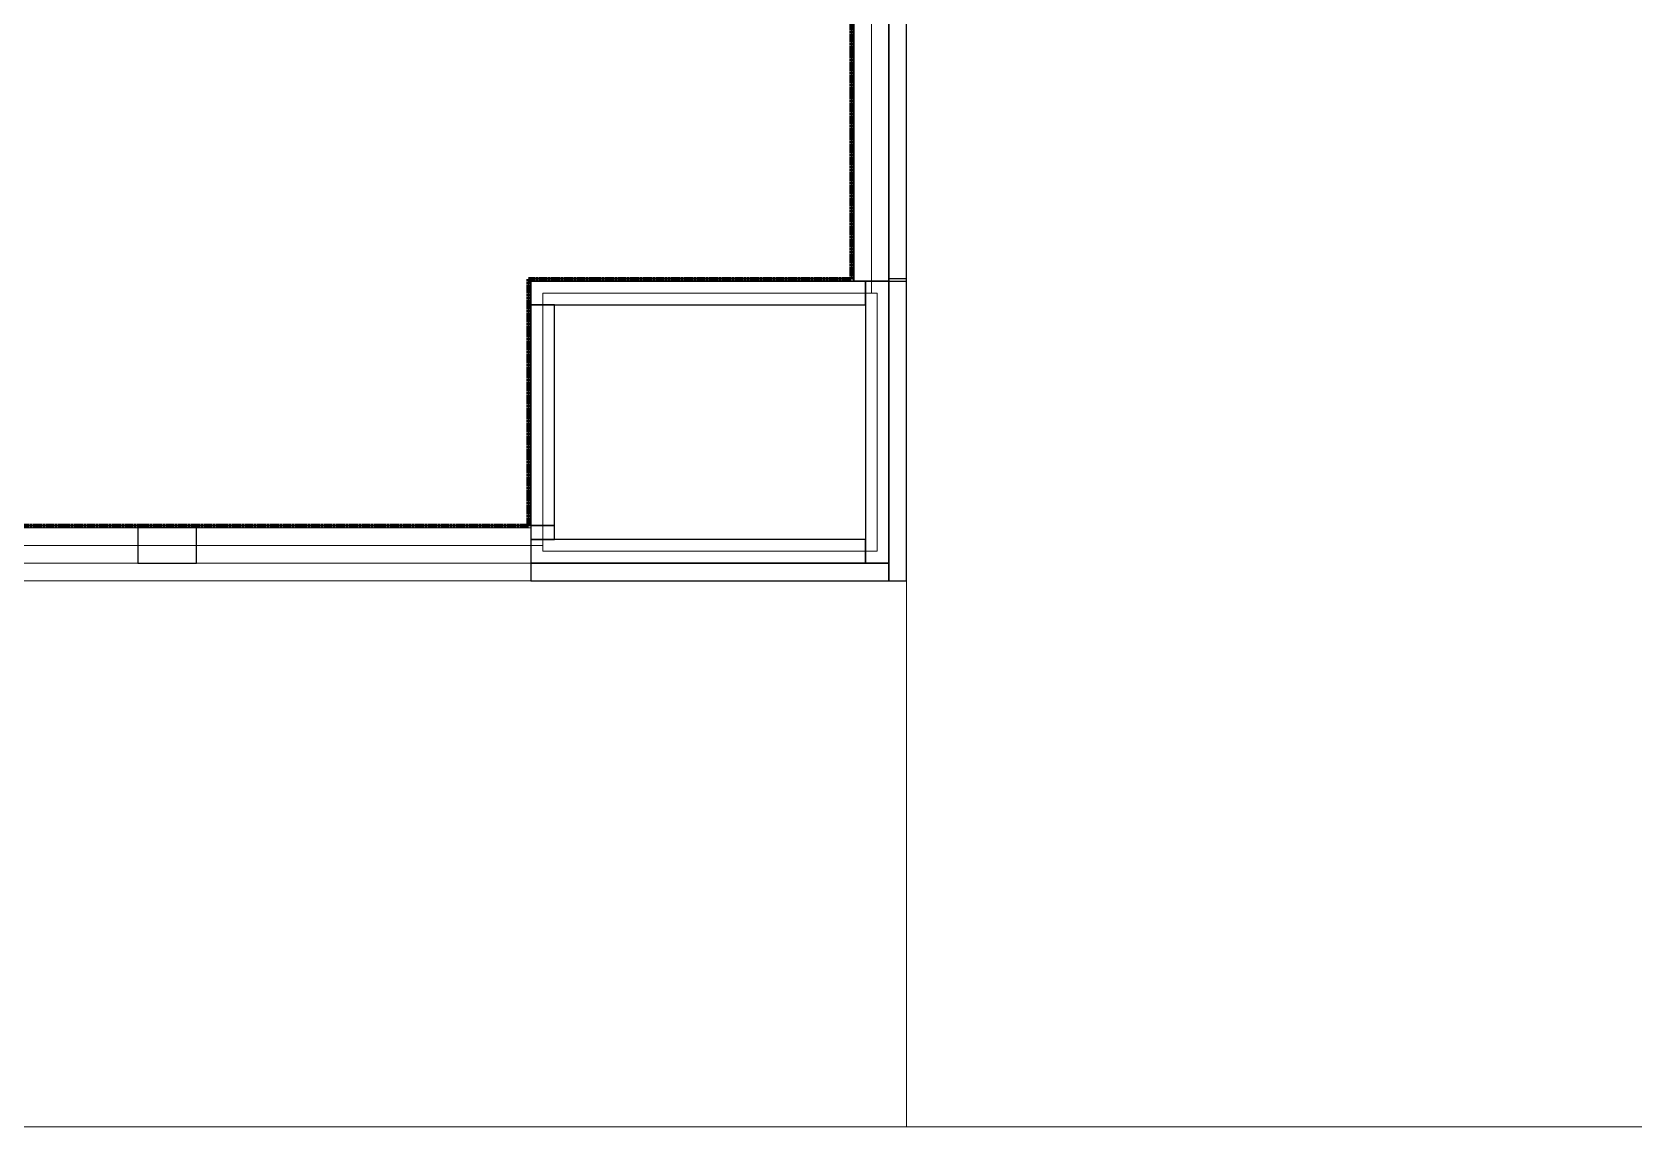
# Model space of a CAD drawing. Header units: millimetres. Extents: x -5300 to 98858, y -5196 to 93886.
# Drawn here: x 8349 to 21998, y -4953 to 4373 of the extents above; entities that cross this region are included whole.
import ezdxf

# ---------------------------------------------------------------- set-up
doc = ezdxf.new("R2010")
doc.units = ezdxf.units.MM
doc.linetypes.add('Штрих', pattern=[6.35, 3.175, -3.175])
doc.linetypes.add('Штрих_2_', pattern=[6.35, 3.175, -3.175])
for name, color, linetype, lineweight, true_color in [('_Разделитель помещений_', 4, 'Штрих', 70, 0x00ffff), ('Колонны', 7, 'Continuous', 18, 0x7f7f7f), ('Перекрытия', 7, 'Continuous', 18, 0x7f7f7f), ('Стены', 7, 'Continuous', 18, 0x7f7f7f), ('Стены разрез', 7, 'Continuous', 50, 0x7f7f7f)]:
    doc.layers.add(name, color=color, linetype=linetype, lineweight=lineweight, true_color=true_color)
doc.layers.add('Генплан', color=7, linetype='Continuous', lineweight=9)

# ---------------------------------------------------------------- blocks, each defined once
blk = doc.blocks.new('ПЕР-002 - ПЕР-002-240075-Подвал')
at = {"layer": 'Перекрытия', "color": 254, "true_color": 0xd4d4d4}
for p, q in [((15650, 2250), (15650, 6050)), ((15650, 6050), (15650, 2250)), ((15350, 2250), (15350, 5850)), ((15350, 5850), (15350, 2250)), ((12600, -150), (12600, 2250)), ((12600, 2250), (15650, 2250)), ((15650, 2250), (12600, 2250)), ((12600, 2250), (12600, -150)), ((12600, 2250), (12600, 2250)), ((12600, 150), (12600, 2250)), ((12600, 2250), (15350, 2250)), ((15350, 2250), (12600, 2250)), ((12600, 2250), (12600, 150)), ((12600, 2250), (12600, 2250)), ((15350, 2250), (15350, 2250)), ((15650, 2250), (15650, 2250)), ((5850, 150), (12600, 150)), ((12600, 150), (5850, 150)), ((12600, 150), (12600, 150)), ((-150, -150), (12600, -150)), ((12600, -150), (-150, -150)), ((12600, -150), (12600, -150))]:
    blk.add_line(p, q, dxfattribs=at)
blk = doc.blocks.new('СТН-04 - СТН-04 2-240535-Подвал')
at = {"layer": 'Стены', "color": 254, "true_color": 0xd4d4d4}
blk.add_line((15500, 5950), (15500, 2150), dxfattribs=at)
blk = doc.blocks.new('СТН-04 - СТН-04-240532-Подвал')
at = {"layer": 'Стены', "color": 254, "true_color": 0xd4d4d4}
for p, q in [((15330, 5850), (15330, 5850)), ((15350, 5850), (15350, 5850)), ((15350, 5850), (15350, 5850)), ((15650, 5850), (15650, 5850)), ((15650, 5850), (15650, 5850)), ((15800, 5850), (15800, 5850)), ((15330, 2270), (15330, 2270)), ((15350, 2270), (15350, 2270)), ((15350, 2250), (15350, 2250)), ((15650, 2250), (15650, 2250)), ((15650, 2250), (15650, 2250)), ((15800, 2250), (15800, 2250))]:
    blk.add_line(p, q, dxfattribs=at)
at = {"layer": 'Стены разрез', "color": 254, "lineweight": 25, "true_color": 0xd4d4d4}
for p, q in [((15350, 5850), (15330, 5850)), ((15330, 5850), (15330, 2270)), ((15350, 2270), (15350, 5850)), ((15650, 5850), (15350, 5850)), ((15350, 5850), (15350, 2250)), ((15650, 2250), (15650, 5850)), ((15800, 5850), (15650, 5850)), ((15650, 5850), (15650, 2250)), ((15800, 2250), (15800, 5850)), ((15330, 2270), (15350, 2270)), ((15350, 2250), (15650, 2250)), ((15650, 2250), (15800, 2250))]:
    blk.add_line(p, q, dxfattribs=at)
blk.add_blockref('СТН-04 - СТН-04 2-240535-Подвал', (0, 0))
blk = doc.blocks.new('СТН-05 - СТН-05 2-241061-Подвал')
at = {"layer": 'Стены', "color": 254, "true_color": 0xd4d4d4}
blk.add_line((12700, 0), (0, 0), dxfattribs=at)
blk = doc.blocks.new('СТН-05 - СТН-05-241054-Подвал')
at = {"layer": 'Стены', "color": 254, "true_color": 0xd4d4d4}
for p, q in [((170, 170), (170, 170)), ((170, 170), (170, 150)), ((170, 170), (170, 150)), ((170, 170), (2310, 170)), ((170, 150), (170, 170)), ((2310, 170), (170, 170)), ((170, 170), (170, 170)), ((650, 170), (170, 170)), ((170, 150), (170, 150)), ((170, 150), (2310, 150)), ((170, 150), (650, 150)), ((170, 150), (170, 150)), ((2310, 150), (170, 150)), ((350, 150), (350, 150)), ((350, 150), (350, -150)), ((350, 150), (350, -150)), ((350, -150), (350, 150)), ((350, 150), (5750, 150)), ((5750, 150), (350, 150)), ((350, 150), (350, 150)), ((650, 150), (350, 150)), ((650, 170), (650, 170)), ((650, 150), (650, 170)), ((650, 150), (650, 170)), ((1650, 170), (650, 170)), ((650, 170), (650, 150)), ((650, 170), (650, 170)), ((650, 170), (1650, 170)), ((650, 150), (650, 150)), ((650, -150), (650, 150)), ((650, -150), (650, 150)), ((1650, 150), (650, 150)), ((650, 150), (650, -150)), ((650, 150), (650, 150)), ((650, 150), (1650, 150)), ((1650, 150), (650, 150)), ((650, 150), (650, 150)), ((650, 150), (650, 150)), ((650, 150), (1650, 150)), ((1650, 170), (1650, 170)), ((1650, 170), (1650, 150)), ((1650, 170), (1650, 150)), ((1650, 150), (1650, 170)), ((1650, 170), (1650, 170)), ((2310, 170), (1650, 170)), ((1650, 150), (1650, 150)), ((1650, 150), (1650, -150)), ((1650, 150), (1650, -150)), ((1650, -150), (1650, 150)), ((1650, 150), (1650, 150)), ((5750, 150), (1650, 150)), ((1650, 150), (2310, 150)), ((1650, 150), (1650, 150)), ((1650, 150), (1650, 150)), ((2310, 170), (2310, 150)), ((2310, 150), (2310, 170)), ((2310, 170), (2310, 170)), ((2310, 150), (2310, 170)), ((2310, 170), (2310, 170)), ((2310, 150), (2310, 150)), ((2310, 150), (2310, 150)), ((2530, 150), (2530, 170)), ((2530, 170), (5730, 170)), ((5730, 170), (2530, 170)), ((2530, 170), (2530, 170)), ((5730, 170), (2530, 170)), ((2530, 170), (2530, 170)), ((2530, 170), (2530, 150)), ((2530, 170), (2530, 150)), ((2530, 150), (2530, 150)), ((2530, 150), (5730, 150)), ((2530, 150), (5730, 150)), ((5730, 150), (2530, 150)), ((2530, 150), (2530, 150)), ((5730, 150), (5730, 170)), ((5730, 170), (5730, 170)), ((5730, 150), (5730, 170)), ((5730, 170), (5730, 150)), ((5730, 170), (5730, 170)), ((5730, 150), (5730, 150)), ((5730, 150), (5730, 150)), ((5750, 150), (5750, -150)), ((5750, -150), (5750, 150)), ((5750, 150), (5750, 150)), ((5750, -150), (5750, 150)), ((5750, 150), (5750, 150)), ((5850, 150), (5850, 170)), ((5850, 170), (12600, 170)), ((12600, 170), (5850, 170)), ((5850, 170), (5850, 170)), ((12600, 170), (5850, 170)), ((5850, 170), (5850, 170)), ((5850, 170), (5850, 150)), ((5850, 170), (5850, 150)), ((5850, 150), (5850, 150)), ((5850, 150), (12600, 150)), ((5850, 150), (12600, 150)), ((12600, 150), (5850, 150)), ((5850, 150), (5850, 150)), ((9250, 150), (6250, 150)), ((6250, 150), (6250, 150)), ((9250, 150), (6250, 150)), ((6250, 150), (6250, 150)), ((6250, 150), (6250, -150)), ((6250, 150), (6250, -150)), ((6250, -150), (6250, 150)), ((6250, 150), (9250, 150)), ((9250, 150), (9250, 150)), ((9250, -150), (9250, 150)), ((9250, -150), (9250, 150)), ((9250, 150), (9250, 150)), ((9250, 150), (9250, -150)), ((9750, 150), (9750, 150)), ((12600, 150), (9750, 150)), ((12600, 150), (9750, 150)), ((9750, 150), (9750, 150)), ((9750, 150), (9750, -150)), ((9750, 150), (9750, -150)), ((9750, -150), (9750, 150)), ((9750, 150), (12600, 150)), ((12600, 150), (12600, 170)), ((12600, 170), (12600, 170)), ((12600, 150), (12600, 170)), ((12600, 170), (12600, 150)), ((12600, 170), (12600, 170)), ((12600, 150), (12600, 150)), ((12600, 150), (12600, 150)), ((12600, -150), (12600, 150)), ((12600, -150), (12600, 150)), ((12600, 150), (12600, -150)), ((12600, 150), (12600, 150)), ((12600, 150), (12600, 150)), ((12600, -150), (-150, -150)), ((-150, -150), (-150, -150)), ((250, -150), (-150, -150)), ((-150, -150), (-150, -300)), ((-150, -150), (-150, -300)), ((-150, -150), (-150, -150)), ((-150, -300), (-150, -150)), ((-150, -150), (12600, -150)), ((-50, -300), (-50, -150)), ((-50, -150), (250, -150)), ((250, -150), (-50, -150)), ((-50, -150), (-50, -150)), ((-50, -150), (250, -150)), ((250, -150), (-50, -150)), ((-50, -150), (-50, -300)), ((-50, -300), (-50, -150)), ((-50, -150), (-50, -150)), ((-50, -150), (-50, -300)), ((250, -300), (250, -150)), ((250, -150), (250, -150)), ((250, -300), (250, -150)), ((250, -150), (250, -300)), ((250, -150), (250, -150)), ((250, -150), (250, -150)), ((250, -150), (450, -150)), ((450, -150), (250, -150)), ((250, -150), (250, -300)), ((250, -150), (250, -150)), ((250, -150), (250, -300)), ((250, -300), (250, -150)), ((250, -300), (250, -150)), ((350, -150), (350, -150)), ((350, -150), (5750, -150)), ((350, -150), (650, -150)), ((350, -150), (350, -150)), ((5750, -150), (350, -150)), ((450, -150), (450, -150)), ((450, -150), (1850, -150)), ((1850, -150), (450, -150)), ((450, -150), (450, -300)), ((450, -300), (450, -150)), ((450, -150), (450, -150)), ((450, -150), (450, -300)), ((450, -300), (450, -150)), ((650, -150), (450, -150)), ((450, -150), (450, -150)), ((650, -150), (450, -150)), ((450, -300), (450, -150)), ((450, -150), (650, -150)), ((450, -150), (450, -300)), ((450, -150), (450, -300)), ((450, -150), (450, -150)), ((650, -150), (650, -150)), ((650, -150), (650, -150)), ((650, -300), (650, -150)), ((650, -300), (650, -150)), ((650, -150), (650, -300)), ((1650, -150), (650, -150)), ((650, -150), (650, -150)), ((650, -150), (650, -150)), ((650, -150), (1650, -150)), ((1850, -150), (1650, -150)), ((1650, -150), (1650, -150)), ((1850, -150), (1650, -150)), ((1650, -300), (1650, -150)), ((1650, -150), (1850, -150)), ((1650, -150), (1650, -150)), ((1650, -150), (1650, -300)), ((1650, -150), (1650, -300)), ((1650, -150), (5750, -150)), ((1650, -150), (1650, -150)), ((1650, -150), (1650, -150)), ((1850, -150), (1850, -150)), ((1850, -150), (2050, -150)), ((2050, -150), (1850, -150)), ((1850, -150), (1850, -300)), ((1850, -150), (1850, -150)), ((1850, -150), (1850, -300)), ((1850, -300), (1850, -150)), ((1850, -300), (1850, -150)), ((1850, -150), (1850, -150)), ((1850, -300), (1850, -150)), ((1850, -150), (1850, -150)), ((1850, -300), (1850, -150)), ((1850, -150), (1850, -300)), ((2050, -150), (2050, -150)), ((2050, -150), (2350, -150)), ((2350, -150), (2050, -150)), ((2050, -150), (2050, -150)), ((12600, -150), (2050, -150)), ((2350, -150), (2050, -150)), ((2050, -150), (2050, -300)), ((2050, -300), (2050, -150)), ((2050, -150), (2050, -150)), ((2050, -150), (2050, -300)), ((2050, -300), (2050, -150)), ((2050, -150), (2050, -150)), ((2050, -150), (2050, -300)), ((2050, -150), (2050, -300)), ((2050, -300), (2050, -150)), ((2050, -150), (2350, -150)), ((2350, -150), (2350, -150)), ((2350, -300), (2350, -150)), ((2350, -150), (2350, -150)), ((2350, -150), (2350, -300)), ((2350, -300), (2350, -150)), ((2350, -150), (2350, -300)), ((5750, -150), (5750, -150)), ((5750, -150), (5750, -150)), ((6250, -150), (6250, -150)), ((6250, -150), (9250, -150)), ((6250, -150), (6250, -150)), ((6250, -150), (9250, -150)), ((9250, -150), (6250, -150)), ((9250, -150), (9250, -150)), ((9250, -150), (9250, -150)), ((9750, -150), (9750, -150)), ((12600, -150), (9750, -150)), ((9750, -150), (9750, -150)), ((9750, -150), (12600, -150)), ((9750, -150), (12600, -150)), ((12600, -150), (12600, -150)), ((12600, -150), (12600, -300)), ((12600, -300), (12600, -150)), ((12600, -150), (12600, -150)), ((12600, -300), (12600, -150)), ((12600, -150), (12600, -150)), ((12600, -150), (12600, -150)), ((12600, -300), (-150, -300)), ((-150, -300), (-150, -300)), ((250, -300), (-150, -300)), ((-150, -300), (-150, -300)), ((12600, -300), (-150, -300)), ((250, -300), (-50, -300)), ((-50, -300), (-50, -300)), ((-50, -300), (250, -300)), ((250, -300), (-50, -300)), ((-50, -300), (250, -300)), ((-50, -300), (-50, -300)), ((250, -300), (250, -300)), ((250, -300), (250, -300)), ((250, -300), (250, -300)), ((250, -300), (450, -300)), ((250, -300), (450, -300)), ((250, -300), (250, -300)), ((450, -300), (450, -300)), ((450, -300), (1850, -300)), ((450, -300), (1850, -300)), ((450, -300), (450, -300)), ((650, -300), (450, -300)), ((450, -300), (450, -300)), ((450, -300), (450, -300)), ((450, -300), (650, -300)), ((450, -300), (650, -300)), ((650, -300), (650, -300)), ((650, -300), (650, -300)), ((1850, -300), (1650, -300)), ((1650, -300), (1650, -300)), ((1650, -300), (1650, -300)), ((1650, -300), (1850, -300)), ((1650, -300), (1850, -300)), ((1850, -300), (1850, -300)), ((1850, -300), (2050, -300)), ((1850, -300), (2050, -300)), ((1850, -300), (1850, -300)), ((1850, -300), (1850, -300)), ((1850, -300), (1850, -300)), ((2350, -300), (2050, -300)), ((2050, -300), (2050, -300)), ((12600, -300), (2050, -300)), ((2050, -300), (2050, -300)), ((2050, -300), (2350, -300)), ((2050, -300), (2350, -300)), ((2050, -300), (2050, -300)), ((2050, -300), (2050, -300)), ((2350, -300), (2050, -300)), ((2350, -300), (2350, -300)), ((2350, -300), (2350, -300)), ((12600, -300), (12600, -300)), ((12600, -300), (12600, -300))]:
    blk.add_line(p, q, dxfattribs=at)
blk = doc.blocks.new('СТН-05 - СТН-05-241058-Подвал')
for name in ['СТН-05 - СТН-05-241054-Подвал', 'СТН-05 - СТН-05 2-241061-Подвал']:
    blk.add_blockref(name, (0, 0))
blk = doc.blocks.new('СТВ_ЛШ-01 - СТВ_ЛШ-01 2-242414-Подвал')
at = {"layer": 'Стены', "color": 254, "true_color": 0xd4d4d4}
blk.add_line((12700, -50), (12700, 170), dxfattribs=at)
blk = doc.blocks.new('СТВ_ЛШ-01 - СТВ_ЛШ-01-242411-Подвал')
at = {"layer": 'Стены', "color": 254, "true_color": 0xd4d4d4}
for p, q in [((12600, 170), (12600, 170)), ((12800, 170), (12800, 170)), ((12600, 50), (12600, 50)), ((12800, 50), (12800, 50))]:
    blk.add_line(p, q, dxfattribs=at)
at = {"layer": 'Стены разрез', "color": 254, "lineweight": 25, "true_color": 0xd4d4d4}
for p, q in [((12600, 170), (12600, 50)), ((12800, 170), (12600, 170)), ((12800, 50), (12800, 170)), ((12600, 50), (12800, 50))]:
    blk.add_line(p, q, dxfattribs=at)
blk.add_blockref('СТВ_ЛШ-01 - СТВ_ЛШ-01 2-242414-Подвал', (0, 0))
blk = doc.blocks.new('СТВ_ЛШ-03 - СТВ_ЛШ-03 2-242462-Подвал')
at = {"layer": 'Стены', "color": 254, "true_color": 0xd4d4d4}
blk.add_line((12700, 2150), (15550, 2150), dxfattribs=at)
blk = doc.blocks.new('СТВ_ЛШ-03 - СТВ_ЛШ-03-242459-Подвал')
at = {"layer": 'Стены', "color": 254, "true_color": 0xd4d4d4}
for p, q in [((12580, 2270), (12580, 2270)), ((12580, 2250), (12580, 2250)), ((12600, 2250), (12600, 2250)), ((15350, 2270), (15350, 2270)), ((15350, 2250), (15350, 2250)), ((15450, 2250), (15450, 2250)), ((12600, 2050), (12600, 2050)), ((15450, 2050), (15450, 2050))]:
    blk.add_line(p, q, dxfattribs=at)
at = {"layer": 'Стены разрез', "color": 254, "lineweight": 25, "true_color": 0xd4d4d4}
for p, q in [((15350, 2270), (12580, 2270)), ((12580, 2270), (12580, 2250)), ((12580, 2250), (12600, 2250)), ((15450, 2250), (12600, 2250)), ((12600, 2250), (12600, 2050)), ((12600, 2250), (15350, 2250)), ((15350, 2250), (15350, 2270)), ((15450, 2050), (15450, 2250)), ((12600, 2050), (15450, 2050))]:
    blk.add_line(p, q, dxfattribs=at)
blk.add_blockref('СТВ_ЛШ-03 - СТВ_ЛШ-03 2-242462-Подвал', (0, 0))
blk = doc.blocks.new('СТВ_ЛШ-02 106269 - СТВ_ЛШ-02 2-243189-Подвал')
at = {"layer": 'Стены', "color": 254, "true_color": 0xd4d4d4}
blk.add_line((12700, 170), (12700, 2150), dxfattribs=at)
blk = doc.blocks.new('СТВ_ЛШ-02 106269 - СТВ_ЛШ-02 106269-243186-Подвал')
at = {"layer": 'Стены', "color": 254, "true_color": 0xd4d4d4}
for p, q in [((12580, 2250), (12580, 2250)), ((12600, 2250), (12600, 2250)), ((12600, 2050), (12600, 2050)), ((12800, 2050), (12800, 2050)), ((12580, 170), (12580, 170)), ((12600, 170), (12600, 170)), ((12600, 170), (12600, 170)), ((12800, 170), (12800, 170))]:
    blk.add_line(p, q, dxfattribs=at)
at = {"layer": 'Стены разрез', "color": 254, "lineweight": 25, "true_color": 0xd4d4d4}
for p, q in [((12600, 2250), (12580, 2250)), ((12580, 2250), (12580, 170)), ((12600, 170), (12600, 2250)), ((12800, 2050), (12600, 2050)), ((12600, 2050), (12600, 170)), ((12800, 170), (12800, 2050)), ((12580, 170), (12600, 170)), ((12600, 170), (12800, 170))]:
    blk.add_line(p, q, dxfattribs=at)
blk.add_blockref('СТВ_ЛШ-02 106269 - СТВ_ЛШ-02 2-243189-Подвал', (0, 0))
blk = doc.blocks.new('СТН_ЛШ-02 - СТН_ЛШ-02 2-243228-Подвал')
at = {"layer": 'Стены', "color": 254, "true_color": 0xd4d4d4}
blk.add_line((15550, -50), (12700, -50), dxfattribs=at)
blk = doc.blocks.new('СТН_ЛШ-02 - СТН_ЛШ-02-243225-Подвал')
at = {"layer": 'Стены', "color": 254, "true_color": 0xd4d4d4}
for p, q in [((12600, 50), (12600, 50)), ((15450, 50), (15450, 50)), ((12600, -150), (12600, -150)), ((12600, -150), (12600, -150)), ((15450, -150), (15450, -150)), ((15650, -150), (15650, -150)), ((12600, -300), (12600, -300)), ((15650, -300), (15650, -300))]:
    blk.add_line(p, q, dxfattribs=at)
at = {"layer": 'Стены разрез', "color": 254, "lineweight": 25, "true_color": 0xd4d4d4}
for p, q in [((15450, 50), (12600, 50)), ((12600, 50), (12600, -150)), ((15450, -150), (15450, 50)), ((12600, -150), (15450, -150)), ((15650, -150), (12600, -150)), ((12600, -150), (12600, -300)), ((15650, -300), (15650, -150)), ((12600, -300), (15650, -300))]:
    blk.add_line(p, q, dxfattribs=at)
blk.add_blockref('СТН_ЛШ-02 - СТН_ЛШ-02 2-243228-Подвал', (0, 0))
blk = doc.blocks.new('СТН_ЛШ-01 - СТН_ЛШ-01 2-243315-Подвал')
at = {"layer": 'Стены', "color": 254, "true_color": 0xd4d4d4}
blk.add_line((15550, 2150), (15550, -50), dxfattribs=at)
blk = doc.blocks.new('СТН_ЛШ-01 - СТН_ЛШ-01-243312-Подвал')
at = {"layer": 'Стены', "color": 254, "true_color": 0xd4d4d4}
for p, q in [((15450, 2250), (15450, 2250)), ((15650, 2270), (15650, 2270)), ((15650, 2250), (15650, 2250)), ((15800, 2270), (15800, 2270)), ((15450, -150), (15450, -150)), ((15650, -150), (15650, -150)), ((15650, -300), (15650, -300)), ((15800, -300), (15800, -300))]:
    blk.add_line(p, q, dxfattribs=at)
at = {"layer": 'Стены разрез', "color": 254, "lineweight": 25, "true_color": 0xd4d4d4}
for p, q in [((15650, 2250), (15450, 2250)), ((15450, 2250), (15450, -150)), ((15800, 2270), (15650, 2270)), ((15650, 2270), (15650, -300)), ((15650, -150), (15650, 2250)), ((15800, -300), (15800, 2270)), ((15450, -150), (15650, -150)), ((15650, -300), (15800, -300))]:
    blk.add_line(p, q, dxfattribs=at)
blk.add_blockref('СТН_ЛШ-01 - СТН_ЛШ-01 2-243315-Подвал', (0, 0))
blk = doc.blocks.new('Местность - Местность-379060-Подвал')
at = {"layer": 'Генплан', "color": 253, "true_color": 0xaaaaaa}
for p, q in [((15800, -300), (15800, 13430)), ((15800, 13430), (15800, -300)), ((15800, 13430), (15800, -300)), ((-300, -300), (15800, -300)), ((15800, -300), (-300, -300)), ((15800, -300), (-300, -300)), ((15800, -300), (15800, -4953)), ((15800, -300), (15800, -300)), ((15800, -4953), (15800, -300)), ((15800, -300), (15800, -300)), ((15800, -4953), (15800, -300)), ((15800, -300), (15800, -300)), ((15800, -300), (15800, -4953)), ((15800, -300), (15800, -4953)), ((15800, -4953), (15800, -300)), ((15800, -300), (15800, -300)), ((15800, -4953), (-300, -4953)), ((-300, -4953), (15800, -4953)), ((-300, -4953), (15800, -4953)), ((15800, -4953), (15800, -4953)), ((15800, -4953), (15800, -4953)), ((15800, -4953), (15800, -4953)), ((15800, -4953), (22230, -4953)), ((15800, -4953), (22230, -4953)), ((15800, -4953), (15800, -4953)), ((22230, -4953), (15800, -4953))]:
    blk.add_line(p, q, dxfattribs=at)
blk = doc.blocks.new('Местность - Местность-379064-Подвал')
blk.add_blockref('Местность - Местность-379060-Подвал', (0, 0))
blk = doc.blocks.new('Железобетон - Колонны 500 x 300 38128 - Железобетон - Колонны 500 x 300 38128-384556-Подвал')
at = {"layer": 'Колонны', "color": 254, "lineweight": 25, "true_color": 0xd4d4d4}
for p, q in [((250, 150), (-250, 150)), ((-250, 150), (-250, -150)), ((250, -150), (250, 150)), ((-250, -150), (250, -150))]:
    blk.add_line(p, q, dxfattribs=at)
at = {"layer": 'Колонны', "color": 254, "true_color": 0xd4d4d4}
for p, q in [((-250, 150), (-250, 150)), ((250, 150), (250, 150)), ((-250, -150), (-250, -150)), ((250, -150), (250, -150))]:
    blk.add_line(p, q, dxfattribs=at)

msp = doc.modelspace()

# ---------------------------------------------------------------- linework, layer by layer
at = {"layer": '_Разделитель помещений_', "color": 131, "linetype": 'Штрих_2_', "true_color": 0xaaffff}
for p, q in [((15330, 2270), (15330, 5830)), ((12580, 170), (12580, 2270)), ((12580, 2270), (15330, 2270)), ((5865, 170), (12580, 170))]:
    msp.add_line(p, q, dxfattribs=at)
at = {"layer": 'Перекрытия', "color": 254, "true_color": 0xd4d4d4}
for p, q in [((12600, -150), (12600, 2250)), ((12600, 2250), (15650, 2250)), ((15650, 2250), (12600, 2250)), ((12600, 2250), (12600, -150)), ((15650, 2250), (15650, -150)), ((15650, -150), (15650, 2250)), ((15650, -150), (12600, -150)), ((12600, -150), (15650, -150))]:
    msp.add_line(p, q, dxfattribs=at)

# ---------------------------------------------------------------- block references
at = {"layer": 'Генплан', "color": 253, "true_color": 0xaaaaaa}
msp.add_blockref('Местность - Местность-379064-Подвал', (0, 0), dxfattribs=at)
at = {"layer": 'Колонны', "color": 254, "true_color": 0xd4d4d4}
msp.add_blockref('Железобетон - Колонны 500 x 300 38128 - Железобетон - Колонны 500 x 300 38128-384556-Подвал', (9500, 0), dxfattribs=at)
at = {"layer": 'Перекрытия', "color": 254, "true_color": 0xd4d4d4}
msp.add_blockref('ПЕР-002 - ПЕР-002-240075-Подвал', (0, 0), dxfattribs=at)
at = {"layer": 'Стены', "color": 254, "true_color": 0xd4d4d4}
for name in ['СТН-04 - СТН-04-240532-Подвал', 'СТВ_ЛШ-03 - СТВ_ЛШ-03-242459-Подвал', 'СТВ_ЛШ-02 106269 - СТВ_ЛШ-02 106269-243186-Подвал', 'СТН_ЛШ-01 - СТН_ЛШ-01-243312-Подвал', 'СТН-05 - СТН-05-241058-Подвал', 'СТВ_ЛШ-01 - СТВ_ЛШ-01-242411-Подвал', 'СТН_ЛШ-02 - СТН_ЛШ-02-243225-Подвал']:
    msp.add_blockref(name, (0, 0), dxfattribs=at)

doc.saveas('drawing.dxf')
